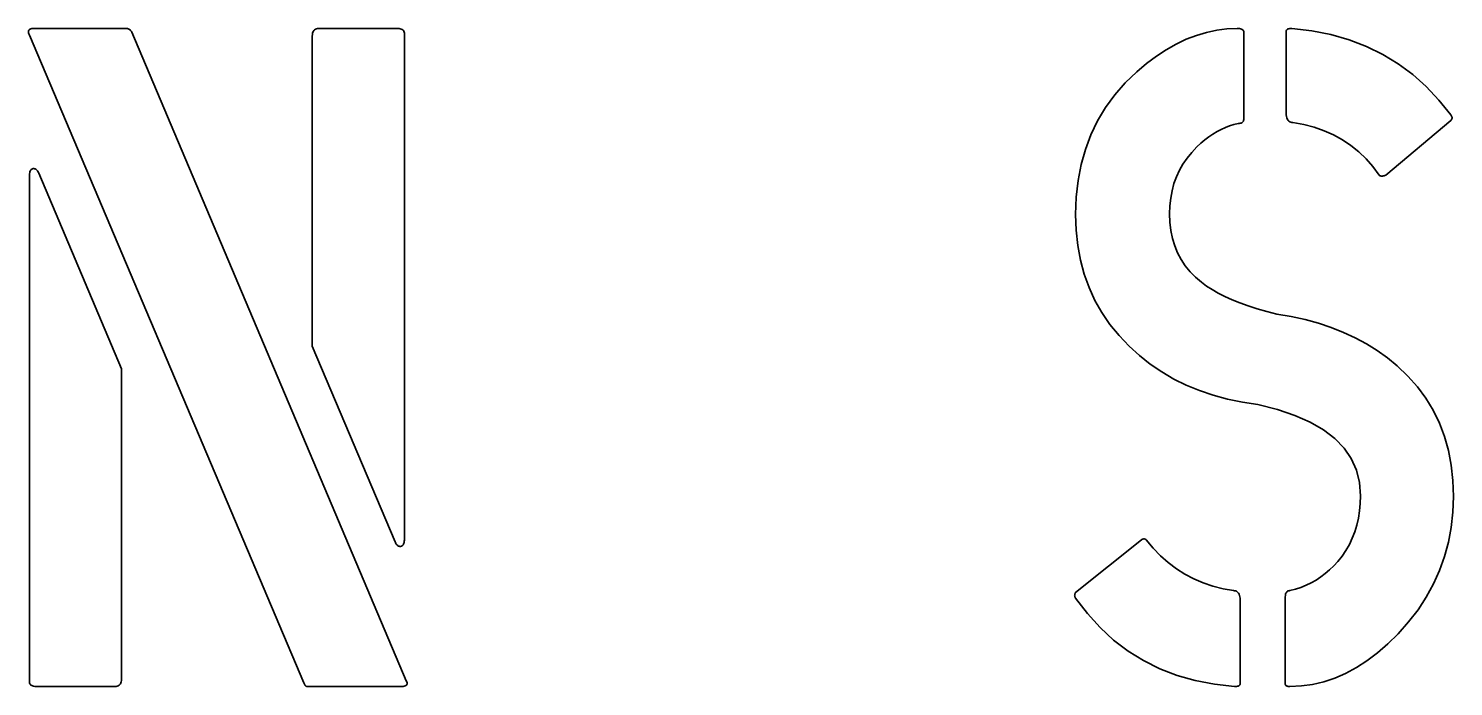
# Model space of a CAD drawing. Extents: x 10 to 410, y -69 to 348.
# Drawn here: x 108.72 to 152.04, y 121 to 141 of the extents above; entities that cross this region are included whole.
import ezdxf

# ---------------------------------------------------------------- set-up
doc = ezdxf.new("R2010")
doc.units = 0

msp = doc.modelspace()

# ---------------------------------------------------------------- linework, layer by layer
at = {"color": 7, "lineweight": 35, "ltscale": 0.000654}
msp.add_line((108.724281, 140.901993), (108.727142, 140.927994), dxfattribs=at)
at = {"color": 7, "lineweight": 35, "ltscale": 0.000753}
for p, q in [((108.727142, 140.871994), (108.724281, 140.901993)), ((117.400002, 140.942856), (117.422005, 140.963425)), ((111.5, 121.057144), (111.477997, 121.036575))]:
    msp.add_line(p, q, dxfattribs=at)
at = {"color": 7, "lineweight": 35, "ltscale": 0.00059}
msp.add_line((108.727142, 140.927994), (108.73571, 140.949997), dxfattribs=at)
at = {"color": 7, "lineweight": 35, "ltscale": 0.000876}
for p, q in [((108.73571, 140.837997), (108.727142, 140.871994)), ((108.751137, 136.552567), (108.75457, 136.587433)), ((120.148857, 125.447433), (120.145424, 125.412567)), ((146.927139, 123.768005), (146.93428, 123.802292))]:
    msp.add_line(p, q, dxfattribs=at)
at = {"color": 7, "lineweight": 35, "ltscale": 0.000575}
msp.add_line((108.73571, 140.949997), (108.75, 140.968002), dxfattribs=at)
at = {"color": 7, "lineweight": 35, "ltscale": 0.001015}
msp.add_line((108.75, 140.800003), (108.73571, 140.837997), dxfattribs=at)
at = {"color": 7, "lineweight": 35, "ltscale": 0.00061}
for p, q in [((108.75, 140.968002), (108.769997, 140.981995)), ((145.60257, 138.137146), (145.580292, 138.127151)), ((147.03714, 121.000854), (147.012863, 121.003433))]:
    msp.add_line(p, q, dxfattribs=at)
at = {"color": 7, "lineweight": 35}
for p, q in [((117.092857, 121.114288), (108.75, 140.800003)), ((111.864281, 140.885712), (120.207146, 121.171432))]:
    msp.add_line(p, q, dxfattribs=at)
at = {"color": 7, "lineweight": 35, "ltscale": 0.00069}
for p, q in [((108.769997, 140.981995), (108.795715, 140.992004)), ((120.131996, 140.916), (120.141998, 140.890289)), ((108.767998, 121.084), (108.758003, 121.109711))]:
    msp.add_line(p, q, dxfattribs=at)
at = {"color": 7, "lineweight": 35, "ltscale": 0.0008}
msp.add_line((108.795715, 140.992004), (108.827141, 140.998001), dxfattribs=at)
at = {"color": 7, "lineweight": 35, "ltscale": 0.00093}
msp.add_line((108.827141, 140.998001), (108.864281, 141), dxfattribs=at)
at = {"color": 7, "lineweight": 35, "ltscale": 0.070714}
msp.add_line((108.864281, 141), (111.692856, 141), dxfattribs=at)
at = {"color": 7, "lineweight": 35, "ltscale": 0.000558}
for p, q in [((111.692856, 141), (111.715141, 140.998856)), ((111.824852, 140.944), (111.839142, 140.926865)), ((108.806, 136.710281), (108.823143, 136.724579)), ((108.864281, 136.742859), (108.886574, 136.741425)), ((120.035713, 125.257141), (120.013428, 125.258575)), ((120.094002, 125.289719), (120.076851, 125.275436))]:
    msp.add_line(p, q, dxfattribs=at)
at = {"color": 7, "lineweight": 35, "ltscale": 0.000536}
for p, q in [((111.715141, 140.998856), (111.73629, 140.995422)), ((111.809425, 140.958862), (111.824852, 140.944))]:
    msp.add_line(p, q, dxfattribs=at)
at = {"color": 7, "lineweight": 35, "ltscale": 0.00052}
for p, q in [((111.73629, 140.995422), (111.756287, 140.989716)), ((111.792854, 140.97142), (111.809425, 140.958862))]:
    msp.add_line(p, q, dxfattribs=at)
at = {"color": 7, "lineweight": 35, "ltscale": 0.000512}
for p, q in [((111.756287, 140.989716), (111.775139, 140.98172)), ((111.775139, 140.98172), (111.792854, 140.97142))]:
    msp.add_line(p, q, dxfattribs=at)
at = {"color": 7, "lineweight": 35, "ltscale": 0.000587}
msp.add_line((111.839142, 140.926865), (111.852287, 140.907425), dxfattribs=at)
at = {"color": 7, "lineweight": 35, "ltscale": 0.00062}
for p, q in [((111.852287, 140.907425), (111.864281, 140.885712)), ((145.662567, 138.229996), (145.65744, 138.205719))]:
    msp.add_line(p, q, dxfattribs=at)
at = {"color": 7, "lineweight": 35, "ltscale": 0.001087}
for p, q in [((117.349998, 140.771423), (117.351997, 140.814865)), ((111.549995, 121.228577), (111.547997, 121.18515))]:
    msp.add_line(p, q, dxfattribs=at)
at = {"color": 7, "lineweight": 35, "ltscale": 0.235714}
for p, q in [((117.349998, 131.34285), (117.349998, 140.771423)), ((111.549995, 130.65715), (111.549995, 121.228577))]:
    msp.add_line(p, q, dxfattribs=at)
at = {"color": 7, "lineweight": 35, "ltscale": 0.000983}
for p, q in [((117.351997, 140.814865), (117.358002, 140.853714)), ((111.547997, 121.18515), (111.542, 121.146286))]:
    msp.add_line(p, q, dxfattribs=at)
at = {"color": 7, "lineweight": 35, "ltscale": 0.000893}
for p, q in [((117.358002, 140.853714), (117.368004, 140.888)), ((111.542, 121.146286), (111.531998, 121.112))]:
    msp.add_line(p, q, dxfattribs=at)
at = {"color": 7, "lineweight": 35, "ltscale": 0.000821}
for p, q in [((117.368004, 140.888), (117.381996, 140.917709)), ((111.531998, 121.112), (111.517998, 121.082291))]:
    msp.add_line(p, q, dxfattribs=at)
at = {"color": 7, "lineweight": 35, "ltscale": 0.000773}
for p, q in [((117.381996, 140.917709), (117.400002, 140.942856)), ((111.517998, 121.082291), (111.5, 121.057144))]:
    msp.add_line(p, q, dxfattribs=at)
at = {"color": 7, "lineweight": 35, "ltscale": 0.000763}
for p, q in [((117.422005, 140.963425), (117.447998, 140.979431)), ((145.536285, 140.995422), (145.566284, 140.989716)), ((111.477997, 121.036575), (111.452003, 121.020569))]:
    msp.add_line(p, q, dxfattribs=at)
at = {"color": 7, "lineweight": 35, "ltscale": 0.000803}
for p, q in [((117.447998, 140.979431), (117.477997, 140.99086)), ((111.452003, 121.020569), (111.421997, 121.00914))]:
    msp.add_line(p, q, dxfattribs=at)
at = {"color": 7, "lineweight": 35, "ltscale": 0.000867}
for p, q in [((117.477997, 140.99086), (117.512001, 140.997711)), ((111.421997, 121.00914), (111.388, 121.002289))]:
    msp.add_line(p, q, dxfattribs=at)
at = {"color": 7, "lineweight": 35, "ltscale": 0.000952}
for p, q in [((117.512001, 140.997711), (117.549995, 141)), ((111.388, 121.002289), (111.349998, 121))]:
    msp.add_line(p, q, dxfattribs=at)
at = {"color": 7, "lineweight": 35, "ltscale": 0.06}
for p, q in [((117.549995, 141), (119.950005, 141)), ((111.349998, 121), (108.949997, 121))]:
    msp.add_line(p, q, dxfattribs=at)
at = {"color": 7, "lineweight": 35, "ltscale": 0.000951}
for p, q in [((119.950005, 141), (119.987999, 140.998291)), ((108.949997, 121), (108.911995, 121.001709))]:
    msp.add_line(p, q, dxfattribs=at)
at = {"color": 7, "lineweight": 35, "ltscale": 0.00086}
for p, q in [((119.987999, 140.998291), (120.021996, 140.993149)), ((108.911995, 121.001709), (108.877998, 121.006851))]:
    msp.add_line(p, q, dxfattribs=at)
at = {"color": 7, "lineweight": 35, "ltscale": 0.00078}
for p, q in [((120.021996, 140.993149), (120.052002, 140.984573)), ((108.877998, 121.006851), (108.848, 121.015427)), ((120.173149, 121.015427), (120.143143, 121.006851))]:
    msp.add_line(p, q, dxfattribs=at)
at = {"color": 7, "lineweight": 35, "ltscale": 0.000716}
for p, q in [((120.052002, 140.984573), (120.077995, 140.97258)), ((108.848, 121.015427), (108.821999, 121.027435))]:
    msp.add_line(p, q, dxfattribs=at)
at = {"color": 7, "lineweight": 35, "ltscale": 0.000672}
for p, q in [((120.077995, 140.97258), (120.099998, 140.957138)), ((108.821999, 121.027435), (108.799995, 121.042862))]:
    msp.add_line(p, q, dxfattribs=at)
at = {"color": 7, "lineweight": 35, "ltscale": 0.000652}
for p, q in [((120.099998, 140.957138), (120.118004, 140.938278)), ((147.033997, 140.992279), (147.059708, 140.996567)), ((108.799995, 121.042862), (108.781998, 121.061722)), ((145.466003, 121.007721), (145.440292, 121.003433))]:
    msp.add_line(p, q, dxfattribs=at)
at = {"color": 7, "lineweight": 35, "ltscale": 0.000658}
for p, q in [((120.118004, 140.938278), (120.131996, 140.916)), ((108.781998, 121.061722), (108.767998, 121.084))]:
    msp.add_line(p, q, dxfattribs=at)
at = {"color": 7, "lineweight": 35, "ltscale": 0.000744}
for p, q in [((120.141998, 140.890289), (120.148003, 140.861145)), ((108.758003, 121.109711), (108.751999, 121.138855))]:
    msp.add_line(p, q, dxfattribs=at)
at = {"color": 7, "lineweight": 35, "ltscale": 0.000816}
for p, q in [((120.148003, 140.861145), (120.150002, 140.828568)), ((108.751999, 121.138855), (108.75, 121.171432))]:
    msp.add_line(p, q, dxfattribs=at)
at = {"color": 7, "lineweight": 35, "ltscale": 0.383571}
for p, q in [((120.150002, 140.828568), (120.150002, 125.485718)), ((108.75, 121.171432), (108.75, 136.514282))]:
    msp.add_line(p, q, dxfattribs=at)
at = {"color": 7, "lineweight": 35, "ltscale": 0.008215}
msp.add_line((143.914291, 140.671432), (144.220856, 140.789719), dxfattribs=at)
at = {"color": 7, "lineweight": 35, "ltscale": 0.008043}
msp.add_line((144.220856, 140.789719), (144.529144, 140.881714), dxfattribs=at)
at = {"color": 7, "lineweight": 35, "ltscale": 0.007922}
msp.add_line((144.529144, 140.881714), (144.839142, 140.947433), dxfattribs=at)
at = {"color": 7, "lineweight": 35, "ltscale": 0.007855}
msp.add_line((144.839142, 140.947433), (145.150864, 140.986862), dxfattribs=at)
at = {"color": 7, "lineweight": 35, "ltscale": 0.007843}
msp.add_line((145.150864, 140.986862), (145.464294, 141), dxfattribs=at)
at = {"color": 7, "lineweight": 35, "ltscale": 0.00095}
msp.add_line((145.464294, 141), (145.502289, 140.998856), dxfattribs=at)
at = {"color": 7, "lineweight": 35, "ltscale": 0.000854}
msp.add_line((145.502289, 140.998856), (145.536285, 140.995422), dxfattribs=at)
at = {"color": 7, "lineweight": 35, "ltscale": 0.00068}
for p, q in [((145.566284, 140.989716), (145.592285, 140.98172)), ((145.664291, 138.257141), (145.662567, 138.229996)), ((149.950851, 136.532578), (149.92485, 136.524567))]:
    msp.add_line(p, q, dxfattribs=at)
at = {"color": 7, "lineweight": 35, "ltscale": 0.000607}
for p, q in [((145.592285, 140.98172), (145.614288, 140.97142)), ((146.991425, 123.893707), (147.012863, 123.905136))]:
    msp.add_line(p, q, dxfattribs=at)
at = {"color": 7, "lineweight": 35, "ltscale": 0.000549}
msp.add_line((145.614288, 140.97142), (145.632294, 140.958862), dxfattribs=at)
at = {"color": 7, "lineweight": 35, "ltscale": 0.00051}
msp.add_line((145.632294, 140.958862), (145.646286, 140.944), dxfattribs=at)
at = {"color": 7, "lineweight": 35, "ltscale": 0.000496}
msp.add_line((145.646286, 140.944), (145.656281, 140.926865), dxfattribs=at)
at = {"color": 7, "lineweight": 35, "ltscale": 0.000509}
for p, q in [((145.656281, 140.926865), (145.662292, 140.907425)), ((146.992859, 140.978577), (147.011719, 140.986282)), ((145.507141, 121.021423), (145.488281, 121.013718))]:
    msp.add_line(p, q, dxfattribs=at)
at = {"color": 7, "lineweight": 35, "ltscale": 0.000545}
msp.add_line((145.662292, 140.907425), (145.664291, 140.885712), dxfattribs=at)
at = {"color": 7, "lineweight": 35, "ltscale": 0.065714}
msp.add_line((145.664291, 140.885712), (145.664291, 138.257141), dxfattribs=at)
at = {"color": 7, "lineweight": 35, "ltscale": 0.000409}
for p, q in [((146.949997, 140.914291), (146.951721, 140.930573)), ((145.534576, 121.042007), (145.522583, 121.030853)), ((145.550003, 121.085709), (145.548279, 121.069427)), ((146.922852, 121.069427), (146.921432, 121.085709))]:
    msp.add_line(p, q, dxfattribs=at)
at = {"color": 7, "lineweight": 35, "ltscale": 0.063572}
msp.add_line((146.949997, 138.371429), (146.949997, 140.914291), dxfattribs=at)
at = {"color": 7, "lineweight": 35, "ltscale": 0.000386}
for p, q in [((146.951721, 140.930573), (146.956863, 140.945145)), ((146.956863, 140.945145), (146.965424, 140.957993)), ((145.543152, 121.054855), (145.534576, 121.042007)), ((145.548279, 121.069427), (145.543152, 121.054855))]:
    msp.add_line(p, q, dxfattribs=at)
at = {"color": 7, "lineweight": 35, "ltscale": 0.00041}
msp.add_line((146.965424, 140.957993), (146.977432, 140.969147), dxfattribs=at)
at = {"color": 7, "lineweight": 35, "ltscale": 0.000452}
for p, q in [((146.977432, 140.969147), (146.992859, 140.978577)), ((145.522583, 121.030853), (145.507141, 121.021423))]:
    msp.add_line(p, q, dxfattribs=at)
at = {"color": 7, "lineweight": 35, "ltscale": 0.000577}
for p, q in [((147.011719, 140.986282), (147.033997, 140.992279)), ((145.65744, 138.205719), (145.648865, 138.18428)), ((151.965424, 138.217148), (151.949997, 138.199997)), ((145.488281, 121.013718), (145.466003, 121.007721))]:
    msp.add_line(p, q, dxfattribs=at)
at = {"color": 7, "lineweight": 35, "ltscale": 0.000731}
for p, q in [((147.059708, 140.996567), (147.088852, 140.999146)), ((145.440292, 121.003433), (145.411148, 121.000854))]:
    msp.add_line(p, q, dxfattribs=at)
at = {"color": 7, "lineweight": 35, "ltscale": 0.000815}
for p, q in [((147.088852, 140.999146), (147.121429, 141)), ((145.525436, 138.115707), (145.492859, 138.114288)), ((145.411148, 121.000854), (145.378571, 121))]:
    msp.add_line(p, q, dxfattribs=at)
at = {"color": 7, "lineweight": 35, "ltscale": 0.015329}
msp.add_line((147.121429, 141), (147.730286, 140.927429), dxfattribs=at)
at = {"color": 7, "lineweight": 35, "ltscale": 0.014803}
msp.add_line((147.730286, 140.927429), (148.311142, 140.812576), dxfattribs=at)
at = {"color": 7, "lineweight": 35, "ltscale": 0.014369}
for p, q in [((148.311142, 140.812576), (148.863998, 140.655426)), ((144.188858, 121.180573), (143.636002, 121.337708))]:
    msp.add_line(p, q, dxfattribs=at)
at = {"color": 7, "lineweight": 35, "ltscale": 0.009005}
msp.add_line((143.004852, 140.158859), (143.30629, 140.356003), dxfattribs=at)
at = {"color": 7, "lineweight": 35, "ltscale": 0.008699}
msp.add_line((143.30629, 140.356003), (143.609436, 140.526855), dxfattribs=at)
at = {"color": 7, "lineweight": 35, "ltscale": 0.008435}
msp.add_line((143.609436, 140.526855), (143.914291, 140.671432), dxfattribs=at)
at = {"color": 7, "lineweight": 35, "ltscale": 0.014037}
msp.add_line((148.863998, 140.655426), (149.388855, 140.456009), dxfattribs=at)
at = {"color": 7, "lineweight": 35, "ltscale": 0.013813}
msp.add_line((149.388855, 140.456009), (149.885712, 140.214279), dxfattribs=at)
at = {"color": 7, "lineweight": 35, "ltscale": 0.00972}
for p, q in [((142.40715, 139.685715), (142.705139, 139.935425)), ((149.050568, 131.597717), (149.392288, 131.412292))]:
    msp.add_line(p, q, dxfattribs=at)
at = {"color": 7, "lineweight": 35, "ltscale": 0.009346}
msp.add_line((142.705139, 139.935425), (143.004852, 140.158859), dxfattribs=at)
at = {"color": 7, "lineweight": 35, "ltscale": 0.013704}
msp.add_line((149.885712, 140.214279), (150.354568, 139.930283), dxfattribs=at)
at = {"color": 7, "lineweight": 35, "ltscale": 0.013712}
msp.add_line((150.354568, 139.930283), (150.795425, 139.604004), dxfattribs=at)
at = {"color": 7, "lineweight": 35, "ltscale": 0.01228}
msp.add_line((142.054291, 139.343994), (142.40715, 139.685715), dxfattribs=at)
at = {"color": 7, "lineweight": 35, "ltscale": 0.013836}
msp.add_line((150.795425, 139.604004), (151.208282, 139.235428), dxfattribs=at)
at = {"color": 7, "lineweight": 35, "ltscale": 0.012014}
msp.add_line((141.738571, 138.98172), (142.054291, 139.343994), dxfattribs=at)
at = {"color": 7, "lineweight": 35, "ltscale": 0.014074}
msp.add_line((151.208282, 139.235428), (151.59314, 138.82457), dxfattribs=at)
at = {"color": 7, "lineweight": 35, "ltscale": 0.011754}
msp.add_line((141.218567, 138.195419), (141.460007, 138.598862), dxfattribs=at)
at = {"color": 7, "lineweight": 35, "ltscale": 0.011837}
msp.add_line((141.460007, 138.598862), (141.738571, 138.98172), dxfattribs=at)
at = {"color": 7, "lineweight": 35, "ltscale": 0.01442}
msp.add_line((151.59314, 138.82457), (151.949997, 138.371429), dxfattribs=at)
at = {"color": 7, "lineweight": 35, "ltscale": 0.011766}
msp.add_line((141.014282, 137.771423), (141.218567, 138.195419), dxfattribs=at)
at = {"color": 7, "lineweight": 35, "ltscale": 0.000551}
msp.add_line((145.636856, 138.16571), (145.621429, 138.149994), dxfattribs=at)
at = {"color": 7, "lineweight": 35, "ltscale": 0.000553}
msp.add_line((145.648865, 138.18428), (145.636856, 138.16571), dxfattribs=at)
at = {"color": 7, "lineweight": 35, "ltscale": 0.0011}
for p, q in [((146.957138, 138.328003), (146.949997, 138.371429)), ((145.542862, 123.729141), (145.550003, 123.685715))]:
    msp.add_line(p, q, dxfattribs=at)
at = {"color": 7, "lineweight": 35, "ltscale": 0.001003}
for p, q in [((146.967148, 138.289139), (146.957138, 138.328003)), ((145.532867, 123.768005), (145.542862, 123.729141))]:
    msp.add_line(p, q, dxfattribs=at)
at = {"color": 7, "lineweight": 35, "ltscale": 0.000915}
msp.add_line((146.979996, 138.254852), (146.967148, 138.289139), dxfattribs=at)
at = {"color": 7, "lineweight": 35, "ltscale": 0.00084}
for p, q in [((146.995712, 138.225143), (146.979996, 138.254852)), ((145.504288, 123.832001), (145.520004, 123.802292))]:
    msp.add_line(p, q, dxfattribs=at)
at = {"color": 7, "lineweight": 35, "ltscale": 0.000782}
for p, q in [((147.014282, 138.199997), (146.995712, 138.225143)), ((145.485718, 123.857147), (145.504288, 123.832001))]:
    msp.add_line(p, q, dxfattribs=at)
at = {"color": 7, "lineweight": 35, "ltscale": 0.000743}
msp.add_line((147.035721, 138.179428), (147.014282, 138.199997), dxfattribs=at)
at = {"color": 7, "lineweight": 35, "ltscale": 0.000727}
for p, q in [((147.059998, 138.163422), (147.035721, 138.179428)), ((145.440002, 123.893707), (145.464294, 123.877716))]:
    msp.add_line(p, q, dxfattribs=at)
at = {"color": 7, "lineweight": 35, "ltscale": 0.064385}
msp.add_line((151.949997, 138.199997), (149.978577, 136.542862), dxfattribs=at)
at = {"color": 7, "lineweight": 35, "ltscale": 0.000576}
msp.add_line((151.949997, 138.371429), (151.965424, 138.354294), dxfattribs=at)
at = {"color": 7, "lineweight": 35, "ltscale": 0.000523}
for p, q in [((151.965424, 138.354294), (151.977432, 138.337143)), ((151.977432, 138.234283), (151.965424, 138.217148))]:
    msp.add_line(p, q, dxfattribs=at)
at = {"color": 7, "lineweight": 35, "ltscale": 0.000479}
for p, q in [((151.977432, 138.337143), (151.986008, 138.319992)), ((151.986008, 138.251434), (151.977432, 138.234283))]:
    msp.add_line(p, q, dxfattribs=at)
at = {"color": 7, "lineweight": 35, "ltscale": 0.000447}
for p, q in [((151.986008, 138.319992), (151.99115, 138.302856)), ((151.991135, 138.26857), (151.986008, 138.251434))]:
    msp.add_line(p, q, dxfattribs=at)
at = {"color": 7, "lineweight": 35, "ltscale": 0.000431}
for p, q in [((151.992859, 138.285721), (151.991135, 138.26857)), ((151.99115, 138.302856), (151.992859, 138.285721))]:
    msp.add_line(p, q, dxfattribs=at)
at = {"color": 7, "lineweight": 35, "ltscale": 0.011874}
msp.add_line((140.847137, 137.326859), (141.014282, 137.771423), dxfattribs=at)
at = {"color": 7, "lineweight": 35, "ltscale": 0.003748}
msp.add_line((144.724854, 137.788574), (144.600861, 137.704285), dxfattribs=at)
at = {"color": 7, "lineweight": 35, "ltscale": 0.003657}
msp.add_line((144.850006, 137.864288), (144.724854, 137.788574), dxfattribs=at)
at = {"color": 7, "lineweight": 35, "ltscale": 0.003575}
msp.add_line((144.976288, 137.931427), (144.850006, 137.864288), dxfattribs=at)
at = {"color": 7, "lineweight": 35, "ltscale": 0.003506}
msp.add_line((145.103714, 137.990005), (144.976288, 137.931427), dxfattribs=at)
at = {"color": 7, "lineweight": 35, "ltscale": 0.003449}
msp.add_line((145.232285, 138.039993), (145.103714, 137.990005), dxfattribs=at)
at = {"color": 7, "lineweight": 35, "ltscale": 0.003404}
msp.add_line((145.362, 138.081436), (145.232285, 138.039993), dxfattribs=at)
at = {"color": 7, "lineweight": 35, "ltscale": 0.003373}
msp.add_line((145.492859, 138.114288), (145.362, 138.081436), dxfattribs=at)
at = {"color": 7, "lineweight": 35, "ltscale": 0.000736}
for p, q in [((145.554565, 138.119995), (145.525436, 138.115707)), ((147.087143, 138.151993), (147.059998, 138.163422)), ((145.412857, 123.905136), (145.440002, 123.893707))]:
    msp.add_line(p, q, dxfattribs=at)
at = {"color": 7, "lineweight": 35, "ltscale": 0.000668}
msp.add_line((145.580292, 138.127151), (145.554565, 138.119995), dxfattribs=at)
at = {"color": 7, "lineweight": 35, "ltscale": 0.000571}
for p, q in [((145.621429, 138.149994), (145.60257, 138.137146)), ((108.964287, 136.707138), (108.980858, 136.691422)), ((149.900574, 136.51886), (149.878006, 136.515427)), ((119.935715, 125.292862), (119.919136, 125.308578))]:
    msp.add_line(p, q, dxfattribs=at)
at = {"color": 7, "lineweight": 35, "ltscale": 0.000769}
for p, q in [((147.117142, 138.145142), (147.087143, 138.151993)), ((145.382858, 123.912003), (145.412857, 123.905136))]:
    msp.add_line(p, q, dxfattribs=at)
at = {"color": 7, "lineweight": 35, "ltscale": 0.000823}
for p, q in [((147.149994, 138.142853), (147.117142, 138.145142)), ((145.350006, 123.914291), (145.382858, 123.912003))]:
    msp.add_line(p, q, dxfattribs=at)
at = {"color": 7, "lineweight": 35, "ltscale": 0.008515}
msp.add_line((147.484863, 138.080566), (147.149994, 138.142853), dxfattribs=at)
at = {"color": 7, "lineweight": 35, "ltscale": 0.008243}
msp.add_line((147.803711, 137.996567), (147.484863, 138.080566), dxfattribs=at)
at = {"color": 7, "lineweight": 35, "ltscale": 0.008019}
msp.add_line((148.106567, 137.890854), (147.803711, 137.996567), dxfattribs=at)
at = {"color": 7, "lineweight": 35, "ltscale": 0.007847}
msp.add_line((148.393433, 137.763428), (148.106567, 137.890854), dxfattribs=at)
at = {"color": 7, "lineweight": 35, "ltscale": 0.00773}
msp.add_line((148.664291, 137.614288), (148.393433, 137.763428), dxfattribs=at)
at = {"color": 7, "lineweight": 35, "ltscale": 0.012074}
msp.add_line((140.717148, 136.86171), (140.847137, 137.326859), dxfattribs=at)
at = {"color": 7, "lineweight": 35, "ltscale": 0.005688}
msp.add_line((144.235718, 137.399994), (144.078293, 137.235718), dxfattribs=at)
at = {"color": 7, "lineweight": 35, "ltscale": 0.00408}
msp.add_line((144.356293, 137.509995), (144.235718, 137.399994), dxfattribs=at)
at = {"color": 7, "lineweight": 35, "ltscale": 0.003961}
msp.add_line((144.477997, 137.611435), (144.356293, 137.509995), dxfattribs=at)
at = {"color": 7, "lineweight": 35, "ltscale": 0.00385}
msp.add_line((144.600861, 137.704285), (144.477997, 137.611435), dxfattribs=at)
at = {"color": 7, "lineweight": 35, "ltscale": 0.007671}
for p, q in [((148.919144, 137.443436), (148.664291, 137.614288)), ((149.158005, 137.250854), (148.919144, 137.443436))]:
    msp.add_line(p, q, dxfattribs=at)
at = {"color": 7, "lineweight": 35, "ltscale": 0.00546}
msp.add_line((143.813141, 136.881424), (143.705429, 136.691422), dxfattribs=at)
at = {"color": 7, "lineweight": 35, "ltscale": 0.005498}
msp.add_line((143.937439, 137.062851), (143.813141, 136.881424), dxfattribs=at)
at = {"color": 7, "lineweight": 35, "ltscale": 0.005575}
msp.add_line((144.078293, 137.235718), (143.937439, 137.062851), dxfattribs=at)
at = {"color": 7, "lineweight": 35, "ltscale": 0.007729}
msp.add_line((149.380859, 137.036575), (149.158005, 137.250854), dxfattribs=at)
at = {"color": 7, "lineweight": 35, "ltscale": 0.007846}
msp.add_line((149.587723, 136.800568), (149.380859, 137.036575), dxfattribs=at)
at = {"color": 7, "lineweight": 35, "ltscale": 0.000958}
for p, q in [((108.75, 136.514282), (108.751137, 136.552567)), ((120.150002, 125.485718), (120.148857, 125.447433))]:
    msp.add_line(p, q, dxfattribs=at)
at = {"color": 7, "lineweight": 35, "ltscale": 0.000798}
for p, q in [((108.75457, 136.587433), (108.760284, 136.618851)), ((120.145424, 125.412567), (120.139717, 125.381149))]:
    msp.add_line(p, q, dxfattribs=at)
at = {"color": 7, "lineweight": 35, "ltscale": 0.000728}
for p, q in [((108.760284, 136.618851), (108.768288, 136.646851)), ((120.139717, 125.381149), (120.131714, 125.353149))]:
    msp.add_line(p, q, dxfattribs=at)
at = {"color": 7, "lineweight": 35, "ltscale": 0.000666}
for p, q in [((108.768288, 136.646851), (108.778572, 136.671432)), ((120.131714, 125.353149), (120.121429, 125.328568))]:
    msp.add_line(p, q, dxfattribs=at)
at = {"color": 7, "lineweight": 35, "ltscale": 0.000615}
for p, q in [((108.778572, 136.671432), (108.791145, 136.692566)), ((120.121429, 125.328568), (120.108856, 125.307434))]:
    msp.add_line(p, q, dxfattribs=at)
at = {"color": 7, "lineweight": 35, "ltscale": 0.000578}
for p, q in [((108.791145, 136.692566), (108.806, 136.710281)), ((120.108856, 125.307434), (120.094002, 125.289719))]:
    msp.add_line(p, q, dxfattribs=at)
at = {"color": 7, "lineweight": 35, "ltscale": 0.000556}
for p, q in [((108.823143, 136.724579), (108.842567, 136.735428)), ((120.076851, 125.275436), (120.057426, 125.264572))]:
    msp.add_line(p, q, dxfattribs=at)
at = {"color": 7, "lineweight": 35, "ltscale": 0.000574}
for p, q in [((108.842567, 136.735428), (108.864281, 136.742859)), ((120.057426, 125.264572), (120.035713, 125.257141))]:
    msp.add_line(p, q, dxfattribs=at)
at = {"color": 7, "lineweight": 35, "ltscale": 0.000539}
for p, q in [((108.886574, 136.741425), (108.907715, 136.737137)), ((120.013428, 125.258575), (119.992287, 125.262863))]:
    msp.add_line(p, q, dxfattribs=at)
at = {"color": 7, "lineweight": 35, "ltscale": 0.000531}
for p, q in [((108.907715, 136.737137), (108.927711, 136.729996)), ((119.992287, 125.262863), (119.972282, 125.270004))]:
    msp.add_line(p, q, dxfattribs=at)
at = {"color": 7, "lineweight": 35, "ltscale": 0.000534}
for p, q in [((108.927711, 136.729996), (108.946571, 136.720001)), ((119.972282, 125.270004), (119.953423, 125.279999))]:
    msp.add_line(p, q, dxfattribs=at)
at = {"color": 7, "lineweight": 35, "ltscale": 0.000547}
for p, q in [((108.946571, 136.720001), (108.964287, 136.707138)), ((119.953423, 125.279999), (119.935715, 125.292862)), ((147.012863, 121.003433), (146.991425, 121.007721))]:
    msp.add_line(p, q, dxfattribs=at)
at = {"color": 7, "lineweight": 35, "ltscale": 0.000604}
for p, q in [((108.980858, 136.691422), (108.996284, 136.672852)), ((119.919136, 125.308578), (119.903709, 125.327148))]:
    msp.add_line(p, q, dxfattribs=at)
at = {"color": 7, "lineweight": 35, "ltscale": 0.000644}
for p, q in [((108.996284, 136.672852), (109.010567, 136.651428)), ((119.903709, 125.327148), (119.889427, 125.348572)), ((120.228859, 121.109711), (120.230286, 121.084))]:
    msp.add_line(p, q, dxfattribs=at)
at = {"color": 7, "lineweight": 35, "ltscale": 0.000691}
for p, q in [((109.010567, 136.651428), (109.023712, 136.627136)), ((119.889427, 125.348572), (119.876282, 125.372864))]:
    msp.add_line(p, q, dxfattribs=at)
at = {"color": 7, "lineweight": 35, "ltscale": 0.000742}
for p, q in [((109.023712, 136.627136), (109.035713, 136.600006)), ((119.876282, 125.372864), (119.864281, 125.399994)), ((145.464294, 123.877716), (145.485718, 123.857147))]:
    msp.add_line(p, q, dxfattribs=at)
at = {"color": 7, "lineweight": 35, "ltscale": 0.161321}
for p, q in [((109.035713, 136.600006), (111.549995, 130.65715)), ((119.864281, 125.399994), (117.349998, 131.34285))]:
    msp.add_line(p, q, dxfattribs=at)
at = {"color": 7, "lineweight": 35, "ltscale": 0.012363}
msp.add_line((140.624283, 136.375992), (140.717148, 136.86171), dxfattribs=at)
at = {"color": 7, "lineweight": 35, "ltscale": 0.005504}
msp.add_line((143.614288, 136.492859), (143.539719, 136.285721), dxfattribs=at)
at = {"color": 7, "lineweight": 35, "ltscale": 0.005462}
msp.add_line((143.705429, 136.691422), (143.614288, 136.492859), dxfattribs=at)
at = {"color": 7, "lineweight": 35, "ltscale": 0.008017}
msp.add_line((149.778564, 136.542862), (149.587723, 136.800568), dxfattribs=at)
at = {"color": 7, "lineweight": 35, "ltscale": 0.000401}
msp.add_line((149.790848, 136.532578), (149.778564, 136.542862), dxfattribs=at)
at = {"color": 7, "lineweight": 35, "ltscale": 0.000403}
msp.add_line((149.804855, 136.524567), (149.790848, 136.532578), dxfattribs=at)
at = {"color": 7, "lineweight": 35, "ltscale": 0.000418}
for p, q in [((149.820572, 136.51886), (149.804855, 136.524567)), ((142.583145, 125.475433), (142.598862, 125.48114))]:
    msp.add_line(p, q, dxfattribs=at)
at = {"color": 7, "lineweight": 35, "ltscale": 0.000444}
msp.add_line((149.837997, 136.515427), (149.820572, 136.51886), dxfattribs=at)
at = {"color": 7, "lineweight": 35, "ltscale": 0.00048}
msp.add_line((149.857147, 136.514282), (149.837997, 136.515427), dxfattribs=at)
at = {"color": 7, "lineweight": 35, "ltscale": 0.000522}
msp.add_line((149.878006, 136.515427), (149.857147, 136.514282), dxfattribs=at)
at = {"color": 7, "lineweight": 35, "ltscale": 0.000623}
msp.add_line((149.92485, 136.524567), (149.900574, 136.51886), dxfattribs=at)
at = {"color": 7, "lineweight": 35, "ltscale": 0.000739}
msp.add_line((149.978577, 136.542862), (149.950851, 136.532578), dxfattribs=at)
at = {"color": 7, "lineweight": 35, "ltscale": 0.012733}
msp.add_line((140.568573, 135.86972), (140.624283, 136.375992), dxfattribs=at)
at = {"color": 7, "lineweight": 35, "ltscale": 0.005702}
msp.add_line((143.48172, 136.070007), (143.440292, 135.845718), dxfattribs=at)
at = {"color": 7, "lineweight": 35, "ltscale": 0.005584}
msp.add_line((143.539719, 136.285721), (143.48172, 136.070007), dxfattribs=at)
at = {"color": 7, "lineweight": 35, "ltscale": 0.01318}
msp.add_line((140.550003, 135.34285), (140.568573, 135.86972), dxfattribs=at)
at = {"color": 7, "lineweight": 35, "ltscale": 0.006039}
msp.add_line((143.415436, 135.612854), (143.40715, 135.371429), dxfattribs=at)
at = {"color": 7, "lineweight": 35, "ltscale": 0.005855}
msp.add_line((143.440292, 135.845718), (143.415436, 135.612854), dxfattribs=at)
at = {"color": 7, "lineweight": 35, "ltscale": 0.011936}
msp.add_line((140.566284, 134.865707), (140.550003, 135.34285), dxfattribs=at)
at = {"color": 7, "lineweight": 35, "ltscale": 0.006569}
msp.add_line((143.40715, 135.371429), (143.416855, 135.108856), dxfattribs=at)
at = {"color": 7, "lineweight": 35, "ltscale": 0.011564}
msp.add_line((140.615143, 134.405716), (140.566284, 134.865707), dxfattribs=at)
at = {"color": 7, "lineweight": 35, "ltscale": 0.006306}
msp.add_line((143.416855, 135.108856), (143.445999, 134.858292), dxfattribs=at)
at = {"color": 7, "lineweight": 35, "ltscale": 0.006087}
msp.add_line((143.445999, 134.858292), (143.494568, 134.61972), dxfattribs=at)
at = {"color": 7, "lineweight": 35, "ltscale": 0.011257}
msp.add_line((140.696579, 133.96286), (140.615143, 134.405716), dxfattribs=at)
at = {"color": 7, "lineweight": 35, "ltscale": 0.005914}
msp.add_line((143.494568, 134.61972), (143.562576, 134.393143), dxfattribs=at)
at = {"color": 7, "lineweight": 35, "ltscale": 0.005792}
msp.add_line((143.562576, 134.393143), (143.649994, 134.178574), dxfattribs=at)
at = {"color": 7, "lineweight": 35, "ltscale": 0.011018}
msp.add_line((140.810577, 133.53714), (140.696579, 133.96286), dxfattribs=at)
at = {"color": 7, "lineweight": 35, "ltscale": 0.005726}
msp.add_line((143.649994, 134.178574), (143.756866, 133.975998), dxfattribs=at)
at = {"color": 7, "lineweight": 35, "ltscale": 0.005715}
msp.add_line((143.756866, 133.975998), (143.883148, 133.785431), dxfattribs=at)
at = {"color": 7, "lineweight": 35, "ltscale": 0.010852}
msp.add_line((140.957153, 133.128571), (140.810577, 133.53714), dxfattribs=at)
at = {"color": 7, "lineweight": 35, "ltscale": 0.005762}
msp.add_line((143.883148, 133.785431), (144.028854, 133.606857), dxfattribs=at)
at = {"color": 7, "lineweight": 35, "ltscale": 0.005864}
msp.add_line((144.028854, 133.606857), (144.194, 133.440292), dxfattribs=at)
at = {"color": 7, "lineweight": 35, "ltscale": 0.006019}
msp.add_line((144.194, 133.440292), (144.378571, 133.285721), dxfattribs=at)
at = {"color": 7, "lineweight": 35, "ltscale": 0.010762}
msp.add_line((141.136292, 132.737137), (140.957153, 133.128571), dxfattribs=at)
at = {"color": 7, "lineweight": 35, "ltscale": 0.004717}
msp.add_line((144.378571, 133.285721), (144.529999, 133.173141), dxfattribs=at)
at = {"color": 7, "lineweight": 35, "ltscale": 0.005021}
msp.add_line((144.529999, 133.173141), (144.698578, 133.063995), dxfattribs=at)
at = {"color": 7, "lineweight": 35, "ltscale": 0.005342}
msp.add_line((144.698578, 133.063995), (144.884277, 132.958282), dxfattribs=at)
at = {"color": 7, "lineweight": 35, "ltscale": 0.01075}
msp.add_line((141.348007, 132.362854), (141.136292, 132.737137), dxfattribs=at)
at = {"color": 7, "lineweight": 35, "ltscale": 0.00568}
msp.add_line((144.884277, 132.958282), (145.087143, 132.856003), dxfattribs=at)
at = {"color": 7, "lineweight": 35, "ltscale": 0.00603}
msp.add_line((145.087143, 132.856003), (145.307144, 132.757141), dxfattribs=at)
at = {"color": 7, "lineweight": 35, "ltscale": 0.00639}
msp.add_line((145.307144, 132.757141), (145.544281, 132.661713), dxfattribs=at)
at = {"color": 7, "lineweight": 35, "ltscale": 0.00676}
msp.add_line((145.544281, 132.661713), (145.798569, 132.569717), dxfattribs=at)
at = {"color": 7, "lineweight": 35, "ltscale": 0.007138}
msp.add_line((145.798569, 132.569717), (146.069992, 132.48114), dxfattribs=at)
at = {"color": 7, "lineweight": 35, "ltscale": 0.010817}
msp.add_line((141.592285, 132.005707), (141.348007, 132.362854), dxfattribs=at)
at = {"color": 7, "lineweight": 35, "ltscale": 0.007522}
msp.add_line((146.069992, 132.48114), (146.358566, 132.395996), dxfattribs=at)
at = {"color": 7, "lineweight": 35, "ltscale": 0.007911}
msp.add_line((146.358566, 132.395996), (146.664291, 132.314285), dxfattribs=at)
at = {"color": 7, "lineweight": 35, "ltscale": 0.011091}
msp.add_line((146.664291, 132.314285), (147.102005, 132.242004), dxfattribs=at)
at = {"color": 7, "lineweight": 35, "ltscale": 0.010786}
msp.add_line((147.102005, 132.242004), (147.523712, 132.150864), dxfattribs=at)
at = {"color": 7, "lineweight": 35, "ltscale": 0.010509}
for p, q in [((147.523712, 132.150864), (147.929428, 132.040863)), ((142.819717, 130.79657), (142.490295, 131.057709))]:
    msp.add_line(p, q, dxfattribs=at)
at = {"color": 7, "lineweight": 35, "ltscale": 0.010961}
msp.add_line((141.869141, 131.66571), (141.592285, 132.005707), dxfattribs=at)
at = {"color": 7, "lineweight": 35, "ltscale": 0.010262}
msp.add_line((147.929428, 132.040863), (148.319138, 131.912003), dxfattribs=at)
at = {"color": 7, "lineweight": 35, "ltscale": 0.010046}
msp.add_line((148.319138, 131.912003), (148.692856, 131.764282), dxfattribs=at)
at = {"color": 7, "lineweight": 35, "ltscale": 0.009865}
msp.add_line((148.692856, 131.764282), (149.050568, 131.597717), dxfattribs=at)
at = {"color": 7, "lineweight": 35, "ltscale": 0.01118}
msp.add_line((142.178574, 131.34285), (141.869141, 131.66571), dxfattribs=at)
at = {"color": 7, "lineweight": 35, "ltscale": 0.010562}
msp.add_line((142.490295, 131.057709), (142.178574, 131.34285), dxfattribs=at)
at = {"color": 7, "lineweight": 35, "ltscale": 0.009612}
msp.add_line((149.392288, 131.412292), (149.718002, 131.207993), dxfattribs=at)
at = {"color": 7, "lineweight": 35, "ltscale": 0.009543}
msp.add_line((149.718002, 131.207993), (150.02771, 130.984863), dxfattribs=at)
at = {"color": 7, "lineweight": 35, "ltscale": 0.009514}
msp.add_line((150.02771, 130.984863), (150.321426, 130.742859), dxfattribs=at)
at = {"color": 7, "lineweight": 35, "ltscale": 0.01051}
msp.add_line((143.166855, 130.559433), (142.819717, 130.79657), dxfattribs=at)
at = {"color": 7, "lineweight": 35, "ltscale": 0.010564}
msp.add_line((143.531708, 130.346283), (143.166855, 130.559433), dxfattribs=at)
at = {"color": 7, "lineweight": 35, "ltscale": 0.011192}
msp.add_line((150.321426, 130.742859), (150.647141, 130.435715), dxfattribs=at)
at = {"color": 7, "lineweight": 35, "ltscale": 0.010953}
msp.add_line((150.647141, 130.435715), (150.938568, 130.108566), dxfattribs=at)
at = {"color": 7, "lineweight": 35, "ltscale": 0.01067}
msp.add_line((143.914291, 130.15715), (143.531708, 130.346283), dxfattribs=at)
at = {"color": 7, "lineweight": 35, "ltscale": 0.010825}
msp.add_line((144.314575, 129.992004), (143.914291, 130.15715), dxfattribs=at)
at = {"color": 7, "lineweight": 35, "ltscale": 0.01103}
msp.add_line((144.732574, 129.850861), (144.314575, 129.992004), dxfattribs=at)
at = {"color": 7, "lineweight": 35, "ltscale": 0.0108}
msp.add_line((150.938568, 130.108566), (151.195709, 129.761429), dxfattribs=at)
at = {"color": 7, "lineweight": 35, "ltscale": 0.01128}
msp.add_line((145.168289, 129.733719), (144.732574, 129.850861), dxfattribs=at)
at = {"color": 7, "lineweight": 35, "ltscale": 0.011572}
msp.add_line((145.621719, 129.640579), (145.168289, 129.733719), dxfattribs=at)
at = {"color": 7, "lineweight": 35, "ltscale": 0.011904}
msp.add_line((146.09285, 129.571426), (145.621719, 129.640579), dxfattribs=at)
at = {"color": 7, "lineweight": 35, "ltscale": 0.015268}
msp.add_line((146.68457, 129.420288), (146.09285, 129.571426), dxfattribs=at)
at = {"color": 7, "lineweight": 35, "ltscale": 0.010737}
msp.add_line((151.195709, 129.761429), (151.418579, 129.394287), dxfattribs=at)
at = {"color": 7, "lineweight": 35, "ltscale": 0.013973}
msp.add_line((147.214005, 129.24115), (146.68457, 129.420288), dxfattribs=at)
at = {"color": 7, "lineweight": 35, "ltscale": 0.012775}
msp.add_line((147.681137, 129.033997), (147.214005, 129.24115), dxfattribs=at)
at = {"color": 7, "lineweight": 35, "ltscale": 0.010766}
msp.add_line((151.418579, 129.394287), (151.607147, 129.007141), dxfattribs=at)
at = {"color": 7, "lineweight": 35, "ltscale": 0.011705}
msp.add_line((148.085999, 128.798859), (147.681137, 129.033997), dxfattribs=at)
at = {"color": 7, "lineweight": 35, "ltscale": 0.010799}
msp.add_line((148.428574, 128.535721), (148.085999, 128.798859), dxfattribs=at)
at = {"color": 7, "lineweight": 35, "ltscale": 0.010885}
msp.add_line((151.607147, 129.007141), (151.761429, 128.600006), dxfattribs=at)
at = {"color": 7, "lineweight": 35, "ltscale": 0.010104}
msp.add_line((148.708862, 128.244568), (148.428574, 128.535721), dxfattribs=at)
at = {"color": 7, "lineweight": 35, "ltscale": 0.009662}
msp.add_line((148.926849, 127.92543), (148.708862, 128.244568), dxfattribs=at)
at = {"color": 7, "lineweight": 35, "ltscale": 0.011092}
msp.add_line((151.761429, 128.600006), (151.881424, 128.172852), dxfattribs=at)
at = {"color": 7, "lineweight": 35, "ltscale": 0.009512}
msp.add_line((149.082565, 127.578293), (148.926849, 127.92543), dxfattribs=at)
at = {"color": 7, "lineweight": 35, "ltscale": 0.011382}
msp.add_line((151.881424, 128.172852), (151.967148, 127.725708), dxfattribs=at)
at = {"color": 7, "lineweight": 35, "ltscale": 0.009665}
msp.add_line((149.175995, 127.20314), (149.082565, 127.578293), dxfattribs=at)
at = {"color": 7, "lineweight": 35, "ltscale": 0.011749}
msp.add_line((151.967148, 127.725708), (152.01857, 127.258575), dxfattribs=at)
at = {"color": 7, "lineweight": 35, "ltscale": 0.010108}
msp.add_line((149.207138, 126.800003), (149.175995, 127.20314), dxfattribs=at)
at = {"color": 7, "lineweight": 35, "ltscale": 0.012186}
msp.add_line((152.01857, 127.258575), (152.035721, 126.771423), dxfattribs=at)
at = {"color": 7, "lineweight": 35, "ltscale": 0.005723}
msp.add_line((149.179718, 126.335999), (149.200287, 126.563995), dxfattribs=at)
at = {"color": 7, "lineweight": 35, "ltscale": 0.005903}
msp.add_line((149.200287, 126.563995), (149.207138, 126.800003), dxfattribs=at)
at = {"color": 7, "lineweight": 35, "ltscale": 0.01185}
msp.add_line((152.035721, 126.771423), (152.01886, 126.297714), dxfattribs=at)
at = {"color": 7, "lineweight": 35, "ltscale": 0.005434}
msp.add_line((149.097427, 125.904007), (149.145432, 126.115997), dxfattribs=at)
at = {"color": 7, "lineweight": 35, "ltscale": 0.005566}
msp.add_line((149.145432, 126.115997), (149.179718, 126.335999), dxfattribs=at)
at = {"color": 7, "lineweight": 35, "ltscale": 0.011598}
msp.add_line((152.01886, 126.297714), (151.968292, 125.836578), dxfattribs=at)
at = {"color": 7, "lineweight": 35, "ltscale": 0.00525}
msp.add_line((148.960281, 125.503998), (149.035721, 125.699997), dxfattribs=at)
at = {"color": 7, "lineweight": 35, "ltscale": 0.005328}
msp.add_line((149.035721, 125.699997), (149.097427, 125.904007), dxfattribs=at)
at = {"color": 7, "lineweight": 35, "ltscale": 0.011411}
msp.add_line((151.968292, 125.836578), (151.884003, 125.388), dxfattribs=at)
at = {"color": 7, "lineweight": 35, "ltscale": 0.064031}
msp.add_line((140.550003, 123.857147), (142.550003, 125.457138), dxfattribs=at)
at = {"color": 7, "lineweight": 35, "ltscale": 0.000494}
msp.add_line((142.550003, 125.457138), (142.566864, 125.467422), dxfattribs=at)
at = {"color": 7, "lineweight": 35, "ltscale": 0.000454}
msp.add_line((142.566864, 125.467422), (142.583145, 125.475433), dxfattribs=at)
at = {"color": 7, "lineweight": 35, "ltscale": 0.000388}
msp.add_line((142.598862, 125.48114), (142.613998, 125.484573), dxfattribs=at)
at = {"color": 7, "lineweight": 35, "ltscale": 0.000365}
msp.add_line((142.613998, 125.484573), (142.628571, 125.485718), dxfattribs=at)
at = {"color": 7, "lineweight": 35, "ltscale": 0.000351}
for p, q in [((142.628571, 125.485718), (142.642578, 125.484573)), ((142.656006, 125.48114), (142.668854, 125.475433))]:
    msp.add_line(p, q, dxfattribs=at)
at = {"color": 7, "lineweight": 35, "ltscale": 0.000346}
msp.add_line((142.642578, 125.484573), (142.656006, 125.48114), dxfattribs=at)
at = {"color": 7, "lineweight": 35, "ltscale": 0.000367}
for p, q in [((142.668854, 125.475433), (142.681152, 125.467422)), ((146.93428, 121.042007), (146.927139, 121.054855))]:
    msp.add_line(p, q, dxfattribs=at)
at = {"color": 7, "lineweight": 35, "ltscale": 0.00039}
msp.add_line((142.681152, 125.467422), (142.692856, 125.457138), dxfattribs=at)
at = {"color": 7, "lineweight": 35, "ltscale": 0.008228}
msp.add_line((142.692856, 125.457138), (142.904572, 125.205139), dxfattribs=at)
at = {"color": 7, "lineweight": 35, "ltscale": 0.008027}
msp.add_line((142.904572, 125.205139), (143.128296, 124.974854), dxfattribs=at)
at = {"color": 7, "lineweight": 35, "ltscale": 0.005183}
msp.add_line((148.76828, 125.136002), (148.87114, 125.315994), dxfattribs=at)
at = {"color": 7, "lineweight": 35, "ltscale": 0.005202}
msp.add_line((148.87114, 125.315994), (148.960281, 125.503998), dxfattribs=at)
at = {"color": 7, "lineweight": 35, "ltscale": 0.011292}
msp.add_line((151.884003, 125.388), (151.766006, 124.951996), dxfattribs=at)
at = {"color": 7, "lineweight": 35, "ltscale": 0.007868}
msp.add_line((143.128296, 124.974854), (143.363998, 124.766281), dxfattribs=at)
at = {"color": 7, "lineweight": 35, "ltscale": 0.007757}
msp.add_line((143.363998, 124.766281), (143.611725, 124.579422), dxfattribs=at)
at = {"color": 7, "lineweight": 35, "ltscale": 0.004509}
msp.add_line((148.398849, 124.667709), (148.521423, 124.800003), dxfattribs=at)
at = {"color": 7, "lineweight": 35, "ltscale": 0.005236}
msp.add_line((148.521423, 124.800003), (148.651718, 124.964005), dxfattribs=at)
at = {"color": 7, "lineweight": 35, "ltscale": 0.005194}
msp.add_line((148.651718, 124.964005), (148.76828, 125.136002), dxfattribs=at)
at = {"color": 7, "lineweight": 35, "ltscale": 0.011245}
msp.add_line((151.766006, 124.951996), (151.614288, 124.528564), dxfattribs=at)
at = {"color": 7, "lineweight": 35, "ltscale": 0.007694}
msp.add_line((143.611725, 124.579422), (143.871429, 124.414291), dxfattribs=at)
at = {"color": 7, "lineweight": 35, "ltscale": 0.007681}
msp.add_line((143.871429, 124.414291), (144.143143, 124.270859), dxfattribs=at)
at = {"color": 7, "lineweight": 35, "ltscale": 0.004273}
msp.add_line((147.857147, 124.235718), (148.00029, 124.329147), dxfattribs=at)
at = {"color": 7, "lineweight": 35, "ltscale": 0.004307}
msp.add_line((148.00029, 124.329147), (148.13829, 124.432281), dxfattribs=at)
at = {"color": 7, "lineweight": 35, "ltscale": 0.004358}
msp.add_line((148.13829, 124.432281), (148.271149, 124.545135), dxfattribs=at)
at = {"color": 7, "lineweight": 35, "ltscale": 0.004425}
msp.add_line((148.271149, 124.545135), (148.398849, 124.667709), dxfattribs=at)
at = {"color": 7, "lineweight": 35, "ltscale": 0.011269}
msp.add_line((151.614288, 124.528564), (151.428864, 124.117722), dxfattribs=at)
at = {"color": 7, "lineweight": 35, "ltscale": 0.007718}
msp.add_line((144.143143, 124.270859), (144.426849, 124.149139), dxfattribs=at)
at = {"color": 7, "lineweight": 35, "ltscale": 0.007804}
msp.add_line((144.426849, 124.149139), (144.72258, 124.049149), dxfattribs=at)
at = {"color": 7, "lineweight": 35, "ltscale": 0.007938}
msp.add_line((144.72258, 124.049149), (145.030289, 123.970856), dxfattribs=at)
at = {"color": 7, "lineweight": 35, "ltscale": 0.008117}
msp.add_line((145.030289, 123.970856), (145.350006, 123.914291), dxfattribs=at)
at = {"color": 7, "lineweight": 35, "ltscale": 0.000647}
msp.add_line((146.957138, 123.857147), (146.972855, 123.877716), dxfattribs=at)
at = {"color": 7, "lineweight": 35, "ltscale": 0.000613}
msp.add_line((146.972855, 123.877716), (146.991425, 123.893707), dxfattribs=at)
at = {"color": 7, "lineweight": 35, "ltscale": 0.000631}
msp.add_line((147.012863, 123.905136), (147.03714, 123.912003), dxfattribs=at)
at = {"color": 7, "lineweight": 35, "ltscale": 0.000681}
msp.add_line((147.03714, 123.912003), (147.064285, 123.914291), dxfattribs=at)
at = {"color": 7, "lineweight": 35, "ltscale": 0.004368}
msp.add_line((147.064285, 123.914291), (147.233139, 123.959137), dxfattribs=at)
at = {"color": 7, "lineweight": 35, "ltscale": 0.004314}
msp.add_line((147.233139, 123.959137), (147.396851, 124.013718), dxfattribs=at)
at = {"color": 7, "lineweight": 35, "ltscale": 0.004278}
msp.add_line((147.396851, 124.013718), (147.55542, 124.078003), dxfattribs=at)
at = {"color": 7, "lineweight": 35, "ltscale": 0.004259}
msp.add_line((147.55542, 124.078003), (147.708862, 124.151993), dxfattribs=at)
at = {"color": 7, "lineweight": 35, "ltscale": 0.004257}
msp.add_line((147.708862, 124.151993), (147.857147, 124.235718), dxfattribs=at)
at = {"color": 7, "lineweight": 35, "ltscale": 0.011365}
msp.add_line((151.428864, 124.117722), (151.209717, 123.719421), dxfattribs=at)
at = {"color": 7, "lineweight": 35, "ltscale": 0.000279}
for p, q in [((140.521423, 123.771423), (140.521713, 123.782578)), ((140.521713, 123.760284), (140.521423, 123.771423))]:
    msp.add_line(p, q, dxfattribs=at)
at = {"color": 7, "lineweight": 35, "ltscale": 0.000265}
for p, q in [((140.521713, 123.782578), (140.522583, 123.793137)), ((140.522583, 123.74971), (140.521713, 123.760284))]:
    msp.add_line(p, q, dxfattribs=at)
at = {"color": 7, "lineweight": 35, "ltscale": 0.000253}
msp.add_line((140.522583, 123.793137), (140.524002, 123.803146), dxfattribs=at)
at = {"color": 7, "lineweight": 35, "ltscale": 0.000252}
msp.add_line((140.524002, 123.739716), (140.522583, 123.74971), dxfattribs=at)
at = {"color": 7, "lineweight": 35, "ltscale": 0.000241}
for p, q in [((140.524002, 123.803146), (140.526001, 123.812576)), ((140.526001, 123.730286), (140.524002, 123.739716))]:
    msp.add_line(p, q, dxfattribs=at)
at = {"color": 7, "lineweight": 35, "ltscale": 0.00023}
for p, q in [((140.526001, 123.812576), (140.528564, 123.821426)), ((140.528564, 123.721436), (140.526001, 123.730286))]:
    msp.add_line(p, q, dxfattribs=at)
at = {"color": 7, "lineweight": 35, "ltscale": 0.000222}
for p, q in [((140.528564, 123.821426), (140.531708, 123.829712)), ((140.531708, 123.71315), (140.528564, 123.721436))]:
    msp.add_line(p, q, dxfattribs=at)
at = {"color": 7, "lineweight": 35, "ltscale": 0.000214}
for p, q in [((140.531708, 123.829712), (140.535431, 123.837433)), ((140.535431, 123.705429), (140.531708, 123.71315))]:
    msp.add_line(p, q, dxfattribs=at)
at = {"color": 7, "lineweight": 35, "ltscale": 0.000208}
for p, q in [((140.535431, 123.837433), (140.539719, 123.844574)), ((140.539719, 123.698288), (140.535431, 123.705429))]:
    msp.add_line(p, q, dxfattribs=at)
at = {"color": 7, "lineweight": 35, "ltscale": 0.000204}
for p, q in [((140.539719, 123.844574), (140.544571, 123.851151)), ((140.544571, 123.691711), (140.539719, 123.698288))]:
    msp.add_line(p, q, dxfattribs=at)
at = {"color": 7, "lineweight": 35, "ltscale": 0.000202}
for p, q in [((140.544571, 123.851151), (140.550003, 123.857147)), ((140.550003, 123.685715), (140.544571, 123.691711))]:
    msp.add_line(p, q, dxfattribs=at)
at = {"color": 7, "lineweight": 35, "ltscale": 0.014736}
msp.add_line((140.90686, 123.216568), (140.550003, 123.685715), dxfattribs=at)
at = {"color": 7, "lineweight": 35, "ltscale": 0.000916}
for p, q in [((145.520004, 123.802292), (145.532867, 123.768005)), ((120.143143, 121.006851), (120.106857, 121.001709))]:
    msp.add_line(p, q, dxfattribs=at)
at = {"color": 7, "lineweight": 35, "ltscale": 0.065}
for p, q in [((145.550003, 123.685715), (145.550003, 121.085709)), ((146.921432, 121.085709), (146.921432, 123.685715))]:
    msp.add_line(p, q, dxfattribs=at)
at = {"color": 7, "lineweight": 35, "ltscale": 0.001086}
msp.add_line((146.921432, 123.685715), (146.922852, 123.729141), dxfattribs=at)
at = {"color": 7, "lineweight": 35, "ltscale": 0.000977}
msp.add_line((146.922852, 123.729141), (146.927139, 123.768005), dxfattribs=at)
at = {"color": 7, "lineweight": 35, "ltscale": 0.000784}
msp.add_line((146.93428, 123.802292), (146.94429, 123.832001), dxfattribs=at)
at = {"color": 7, "lineweight": 35, "ltscale": 0.000706}
msp.add_line((146.94429, 123.832001), (146.957138, 123.857147), dxfattribs=at)
at = {"color": 7, "lineweight": 35, "ltscale": 0.01153}
msp.add_line((151.209717, 123.719421), (150.956863, 123.33371), dxfattribs=at)
at = {"color": 7, "lineweight": 35, "ltscale": 0.014326}
msp.add_line((141.291718, 122.792007), (140.90686, 123.216568), dxfattribs=at)
at = {"color": 7, "lineweight": 35, "ltscale": 0.011762}
msp.add_line((150.956863, 123.33371), (150.670288, 122.960571), dxfattribs=at)
at = {"color": 7, "lineweight": 35, "ltscale": 0.014028}
msp.add_line((141.704575, 122.412003), (141.291718, 122.792007), dxfattribs=at)
at = {"color": 7, "lineweight": 35, "ltscale": 0.010865}
msp.add_line((150.350006, 122.600006), (150.039429, 122.296005), dxfattribs=at)
at = {"color": 7, "lineweight": 35, "ltscale": 0.012057}
msp.add_line((150.670288, 122.960571), (150.350006, 122.600006), dxfattribs=at)
at = {"color": 7, "lineweight": 35, "ltscale": 0.013849}
msp.add_line((142.145432, 122.076569), (141.704575, 122.412003), dxfattribs=at)
at = {"color": 7, "lineweight": 35, "ltscale": 0.010397}
msp.add_line((150.039429, 122.296005), (149.724854, 122.024002), dxfattribs=at)
at = {"color": 7, "lineweight": 35, "ltscale": 0.013794}
msp.add_line((142.614288, 121.785721), (142.145432, 122.076569), dxfattribs=at)
at = {"color": 7, "lineweight": 35, "ltscale": 0.013864}
msp.add_line((143.111145, 121.539429), (142.614288, 121.785721), dxfattribs=at)
at = {"color": 7, "lineweight": 35, "ltscale": 0.009595}
msp.add_line((149.406281, 121.783997), (149.08371, 121.576004), dxfattribs=at)
at = {"color": 7, "lineweight": 35, "ltscale": 0.009972}
msp.add_line((149.724854, 122.024002), (149.406281, 121.783997), dxfattribs=at)
at = {"color": 7, "lineweight": 35, "ltscale": 0.014057}
msp.add_line((143.636002, 121.337708), (143.111145, 121.539429), dxfattribs=at)
at = {"color": 7, "lineweight": 35, "ltscale": 0.009014}
msp.add_line((148.757141, 121.399994), (148.426575, 121.255997), dxfattribs=at)
at = {"color": 7, "lineweight": 35, "ltscale": 0.009275}
msp.add_line((149.08371, 121.576004), (148.757141, 121.399994), dxfattribs=at)
at = {"color": 7, "lineweight": 35, "ltscale": 0.000441}
msp.add_line((117.098854, 121.097717), (117.092857, 121.114288), dxfattribs=at)
at = {"color": 7, "lineweight": 35, "ltscale": 0.000419}
msp.add_line((117.105431, 121.082291), (117.098854, 121.097717), dxfattribs=at)
at = {"color": 7, "lineweight": 35, "ltscale": 0.0004}
msp.add_line((117.112572, 121.067993), (117.105431, 121.082291), dxfattribs=at)
at = {"color": 7, "lineweight": 35, "ltscale": 0.000381}
msp.add_line((117.120285, 121.054855), (117.112572, 121.067993), dxfattribs=at)
at = {"color": 7, "lineweight": 35, "ltscale": 0.000364}
msp.add_line((117.128571, 121.042862), (117.120285, 121.054855), dxfattribs=at)
at = {"color": 7, "lineweight": 35, "ltscale": 0.00035}
msp.add_line((117.137428, 121.031998), (117.128571, 121.042862), dxfattribs=at)
at = {"color": 7, "lineweight": 35, "ltscale": 0.000338}
msp.add_line((117.146858, 121.022293), (117.137428, 121.031998), dxfattribs=at)
at = {"color": 7, "lineweight": 35, "ltscale": 0.000329}
msp.add_line((117.156853, 121.013718), (117.146858, 121.022293), dxfattribs=at)
at = {"color": 7, "lineweight": 35, "ltscale": 0.000323}
msp.add_line((117.167427, 121.006287), (117.156853, 121.013718), dxfattribs=at)
at = {"color": 7, "lineweight": 35, "ltscale": 0.00032}
msp.add_line((117.178566, 121), (117.167427, 121.006287), dxfattribs=at)
at = {"color": 7, "lineweight": 35, "ltscale": 0.072143}
msp.add_line((120.064285, 121), (117.178566, 121), dxfattribs=at)
at = {"color": 7, "lineweight": 35, "ltscale": 0.001065}
msp.add_line((120.106857, 121.001709), (120.064285, 121), dxfattribs=at)
at = {"color": 7, "lineweight": 35, "ltscale": 0.000664}
msp.add_line((120.196861, 121.027435), (120.173149, 121.015427), dxfattribs=at)
at = {"color": 7, "lineweight": 35, "ltscale": 0.000582}
msp.add_line((120.214287, 121.042862), (120.196861, 121.027435), dxfattribs=at)
at = {"color": 7, "lineweight": 35, "ltscale": 0.000886}
msp.add_line((120.207146, 121.171432), (120.221138, 121.138855), dxfattribs=at)
at = {"color": 7, "lineweight": 35, "ltscale": 0.000548}
msp.add_line((120.225426, 121.061722), (120.214287, 121.042862), dxfattribs=at)
at = {"color": 7, "lineweight": 35, "ltscale": 0.000754}
msp.add_line((120.221138, 121.138855), (120.228859, 121.109711), dxfattribs=at)
at = {"color": 7, "lineweight": 35, "ltscale": 0.00057}
msp.add_line((120.230286, 121.084), (120.225426, 121.061722), dxfattribs=at)
at = {"color": 7, "lineweight": 35, "ltscale": 0.014792}
msp.add_line((144.769714, 121.067993), (144.188858, 121.180573), dxfattribs=at)
at = {"color": 7, "lineweight": 35, "ltscale": 0.015316}
msp.add_line((145.378571, 121), (144.769714, 121.067993), dxfattribs=at)
at = {"color": 7, "lineweight": 35, "ltscale": 0.00038}
msp.add_line((146.927139, 121.054855), (146.922852, 121.069427), dxfattribs=at)
at = {"color": 7, "lineweight": 35, "ltscale": 0.000375}
msp.add_line((146.94429, 121.030853), (146.93428, 121.042007), dxfattribs=at)
at = {"color": 7, "lineweight": 35, "ltscale": 0.000398}
msp.add_line((146.957138, 121.021423), (146.94429, 121.030853), dxfattribs=at)
at = {"color": 7, "lineweight": 35, "ltscale": 0.000438}
msp.add_line((146.972855, 121.013718), (146.957138, 121.021423), dxfattribs=at)
at = {"color": 7, "lineweight": 35, "ltscale": 0.000488}
msp.add_line((146.991425, 121.007721), (146.972855, 121.013718), dxfattribs=at)
at = {"color": 7, "lineweight": 35, "ltscale": 0.000679}
msp.add_line((147.064285, 121), (147.03714, 121.000854), dxfattribs=at)
at = {"color": 7, "lineweight": 35, "ltscale": 0.008674}
msp.add_line((147.410858, 121.016006), (147.064285, 121), dxfattribs=at)
at = {"color": 7, "lineweight": 35, "ltscale": 0.008648}
msp.add_line((147.753433, 121.063995), (147.410858, 121.016006), dxfattribs=at)
at = {"color": 7, "lineweight": 35, "ltscale": 0.008697}
msp.add_line((148.091995, 121.143997), (147.753433, 121.063995), dxfattribs=at)
at = {"color": 7, "lineweight": 35, "ltscale": 0.008821}
msp.add_line((148.426575, 121.255997), (148.091995, 121.143997), dxfattribs=at)

doc.saveas('drawing.dxf')
